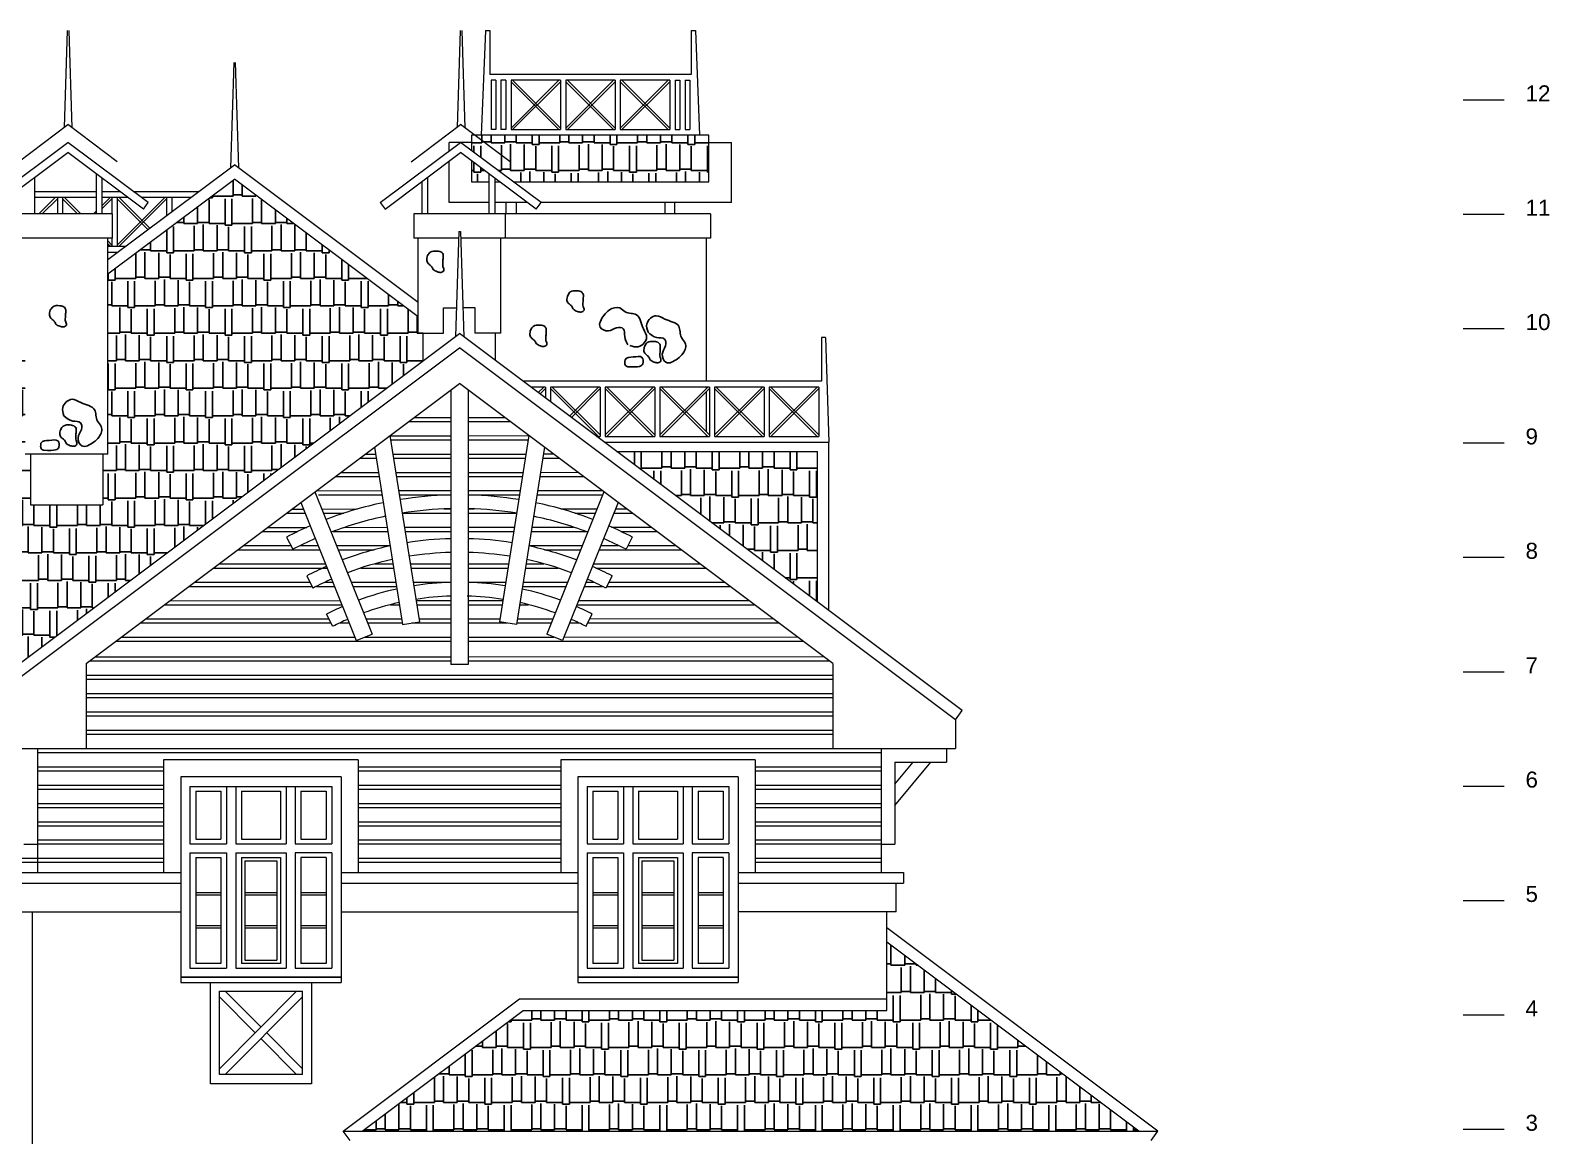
# Model space of a CAD drawing. Header units: millimetres. Extents: x 85048 to 158814, y 1395 to 38919.
# Drawn here: x 93769 to 107047, y 27458 to 37121 of the extents above; entities that cross this region are included whole.
import ezdxf

# ---------------------------------------------------------------- set-up
doc = ezdxf.new("R2010")
doc.units = ezdxf.units.MM
doc.layers.add('hatches', color=8, linetype='Continuous')
doc.layers.add('wall', color=5, linetype='Continuous')
doc.layers.add('txt', color=7, linetype='Continuous', lineweight=13)
doc.styles.get("Standard").update_dxf_attribs({"font": 'arial.ttf'})

msp = doc.modelspace()

# ---------------------------------------------------------------- hatches: boundary and pattern name
at = {"layer": 'hatches', "ltscale": 50, "true_color": 0x8f9991}
h = msp.add_hatch(dxfattribs=at)
h.set_pattern_fill('AR-RSHKE', color=252, scale=20, style=0)
h.set_pattern_definition([(0, (-4048334.63, 912857.03), (510, 240), [120, -100, 140, -60, 180, -80]), (0, (-4048214.63, 912867.03), (510, 240), [100, -380, 80, -120]), (0, (-4047974.63, 912842.03), (510, 240), [60, -620]), (90, (-4048334.63, 912857.03), (-170, 240), [230, -730]), (90, (-4048214.63, 912857.03), (-170, 240), [225, -735]), (90, (-4048114.63, 912857.03), (-170, 240), [210, -750]), (90, (-4047974.63, 912842.03), (-170, 240), [230, -730]), (90, (-4047914.63, 912842.03), (-170, 240), [230, -730]), (90, (-4047734.63, 912857.03), (-170, 240), [220, -740])])
h.paths.add_polyline_path([(97625, 36070), (97991, 35796), (99699, 35796), (99699, 36206), (97625, 36206)])
h.paths.add_polyline_path([(97777, 35869), (97625, 35983), (97625, 35796), (97777, 35796)])
h.paths.add_polyline_path([(97874, 35796), (97827, 35831), (97827, 35796)])
h = msp.add_hatch(dxfattribs=at)
h.set_pattern_fill('AR-RSHKE', color=252, scale=20, style=0)
h.set_pattern_definition([(0, (-4307379.83, 1550552.13), (510, 240), [120, -100, 140, -60, 180, -80]), (0, (-4307259.83, 1550562.13), (510, 240), [100, -380, 80, -120]), (0, (-4307019.83, 1550537.13), (510, 240), [60, -620]), (90, (-4307379.83, 1550552.13), (-170, 240), [230, -730]), (90, (-4307259.83, 1550552.13), (-170, 240), [225, -735]), (90, (-4307159.83, 1550552.13), (-170, 240), [210, -750]), (90, (-4307019.83, 1550537.13), (-170, 240), [230, -730]), (90, (-4306959.83, 1550537.13), (-170, 240), [230, -730]), (90, (-4306779.83, 1550552.13), (-170, 240), [220, -740])])
h.paths.add_polyline_path([(97203, 34473), (97158, 34473), (97158, 34200), (97203, 34234)])
h.paths.add_polyline_path([(97158, 34200), (97158, 34616), (95552, 35821), (94447, 34992), (94447, 33416), (94402, 33416), (94402, 32972), (93770, 32972), (93770, 32972), (93770, 33416), (93725, 33416), (93725, 34450), (89490, 31274), (93257, 31274)])
h = msp.add_hatch(dxfattribs=at)
h.set_pattern_fill('AR-RSHKE', color=252, scale=20, style=0)
h.set_pattern_definition([(0, (-1993331.73, 1416174.23), (510, 240), [120, -100, 140, -60, 180, -80]), (0, (-1993211.73, 1416184.23), (510, 240), [100, -380, 80, -120]), (0, (-1992971.73, 1416159.23), (510, 240), [60, -620]), (90, (-1993331.73, 1416174.23), (-170, 240), [230, -730]), (90, (-1993211.73, 1416174.23), (-170, 240), [225, -735]), (90, (-1993111.73, 1416174.23), (-170, 240), [210, -750]), (90, (-1992971.73, 1416159.23), (-170, 240), [230, -730]), (90, (-1992911.73, 1416159.23), (-170, 240), [230, -730]), (90, (-1992731.73, 1416174.23), (-170, 240), [220, -740])])
h.paths.add_polyline_path([(98892, 33440), (100647, 32124), (100647, 33440)])
h = msp.add_hatch(dxfattribs=at)
h.set_pattern_fill('AR-RSHKE', color=252, scale=20, style=0)
h.set_pattern_definition([(0, (-1947549.93, 1537108.7), (510, 240), [120, -100, 140, -60, 180, -80]), (0, (-1947429.93, 1537118.7), (510, 240), [100, -380, 80, -120]), (0, (-1947189.93, 1537093.7), (510, 240), [60, -620]), (90, (-1947549.93, 1537108.69), (-170, 240), [230, -730]), (90, (-1947429.93, 1537108.69), (-170, 240), [225, -735]), (90, (-1947329.93, 1537108.69), (-170, 240), [210, -750]), (90, (-1947189.93, 1537093.69), (-170, 240), [230, -730]), (90, (-1947129.93, 1537093.69), (-170, 240), [230, -730]), (90, (-1946949.93, 1537108.69), (-170, 240), [220, -740])])
h.paths.add_polyline_path([(101254, 29149), (101254, 28553), (98077, 28553), (96670, 27497), (103456, 27498)])

# ---------------------------------------------------------------- linework, layer by layer
at = {"layer": 'hatches', "color": 252, "ltscale": 50, "true_color": 0x8f9991}
for points in [[(97241, 35152), (97264, 35181), (97326, 35191), (97364, 35180), (97378, 35155), (97376, 35130), (97375, 35099), (97375, 35056), (97383, 35024), (97356, 35005), (97326, 35011), (97290, 35030), (97275, 35058), (97253, 35076), (97235, 35108), (97241, 35152)], [(98466, 34804), (98488, 34834), (98550, 34844), (98588, 34832), (98602, 34807), (98601, 34782), (98599, 34751), (98599, 34708), (98608, 34676), (98581, 34658), (98550, 34664), (98515, 34683), (98500, 34710), (98477, 34729), (98459, 34760), (98466, 34804)], [(93943, 34674), (93965, 34704), (94027, 34714), (94065, 34702), (94079, 34677), (94078, 34652), (94076, 34621), (94076, 34578), (94085, 34546), (94057, 34528), (94027, 34534), (93992, 34553), (93977, 34580), (93954, 34599), (93936, 34630), (93943, 34674)], [(99009, 34367), (99082, 34355), (99155, 34436), (99127, 34511), (99066, 34634), (98968, 34660), (98920, 34694), (98831, 34677), (98782, 34629), (98749, 34527), (98819, 34494), (98893, 34521), (98951, 34512), (98964, 34444), (98991, 34373)], [(98142, 34504), (98164, 34533), (98226, 34544), (98264, 34532), (98278, 34507), (98277, 34482), (98275, 34451), (98275, 34408), (98284, 34376), (98256, 34357), (98226, 34363), (98191, 34383), (98175, 34410), (98153, 34428), (98135, 34460), (98142, 34504)], [(99167, 34482), (99157, 34555), (99239, 34626), (99313, 34597), (99436, 34534), (99460, 34435), (99493, 34387), (99474, 34298), (99425, 34250), (99323, 34219), (99291, 34289), (99319, 34363), (99312, 34421), (99244, 34435), (99167, 34482)], [(99138, 34361), (99160, 34391), (99222, 34401), (99260, 34389), (99274, 34364), (99273, 34339), (99272, 34308), (99272, 34265), (99280, 34233), (99253, 34215), (99222, 34221), (99187, 34240), (99172, 34267), (99150, 34286), (99132, 34317), (99138, 34361)], [(94063, 33752), (94052, 33825), (94134, 33896), (94209, 33867), (94331, 33804), (94355, 33705), (94389, 33657), (94370, 33568), (94321, 33520), (94219, 33489), (94186, 33559), (94215, 33633), (94207, 33691), (94140, 33705), (94063, 33752)], [(94034, 33631), (94056, 33661), (94118, 33671), (94156, 33659), (94170, 33634), (94169, 33609), (94167, 33578), (94168, 33535), (94176, 33503), (94149, 33485), (94118, 33490), (94083, 33510), (94068, 33537), (94046, 33556), (94027, 33587), (94034, 33631)]]:
    msp.add_spline(points, degree=3, dxfattribs=at)
for points in [[(98966, 34242), (98962, 34214), (98966, 34195), (98972, 34186), (98990, 34180), (99093, 34175), (99132, 34195), (99121, 34285), (99040, 34259), (98981, 34267), (98966, 34242)], [(93861, 33512), (93858, 33483), (93861, 33465), (93868, 33455), (93885, 33450), (93989, 33445), (94028, 33465), (94017, 33555), (93935, 33529), (93876, 33537), (93861, 33512)]]:
    msp.add_open_spline(points, degree=3, knots=[394.702215, 394.702215, 394.702215, 394.702215, 400.557988, 415.910439, 415.910439, 415.910439, 480.991077, 536.231936, 613.763119, 684.162889, 684.162889, 684.162889, 684.162889], dxfattribs=at)
at = {"layer": 'txt', "color": 8}
for p, q in [((106290, 36514, 1), (106649, 36514, 1)), ((106290, 35514, 1), (106649, 35514, 1)), ((106290, 34514, 1), (106649, 34514, 1)), ((106290, 33514, 1), (106649, 33514, 1)), ((106290, 32514, 1), (106649, 32514, 1)), ((106290, 31514, 1), (106649, 31514, 1)), ((106290, 30514, 1), (106649, 30514, 1)), ((106290, 29514, 1), (106649, 29514, 1)), ((106290, 28514, 1), (106649, 28514, 1)), ((106290, 27514, 1), (106649, 27514, 1))]:
    msp.add_line(p, q, dxfattribs=at)
at = {"layer": 'wall', "color": 250, "linetype": 'Continuous', "lineweight": 15, "ltscale": 0.13}
for p, q in [((94091, 37121), (94065, 36273)), ((94106, 37121), (94132, 36270)), ((94106, 37121), (94132, 36270)), ((97524, 37121), (97498, 36273)), ((97539, 37121), (97565, 36270)), ((97748, 37121), (97710, 36205)), ((97748, 37121), (97784, 37121)), ((97784, 37121), (97784, 36735)), ((99544, 37121), (99544, 36735)), ((99544, 37121), (99581, 37121)), ((99581, 37121), (99618, 36205)), ((95546, 36839), (95518, 35920)), ((95560, 36839), (95589, 35918)), ((99544, 36735), (97784, 36735)), ((97837, 36685), (97796, 36685)), ((97796, 36685), (97796, 36253)), ((97837, 36685), (97837, 36253)), ((97882, 36685), (97882, 36253)), ((97925, 36685), (97882, 36685)), ((97925, 36685), (97925, 36253)), ((97925, 36685), (97925, 36253)), ((97925, 36685), (97925, 36253)), ((97970, 36267), (98389, 36685)), ((98403, 36685), (97970, 36685)), ((97970, 36685), (97970, 36253)), ((97970, 36671), (98389, 36253)), ((97984, 36685), (98403, 36267)), ((97984, 36253), (98403, 36671)), ((98403, 36685), (98403, 36253)), ((98403, 36685), (98403, 36253)), ((98448, 36267), (98866, 36685)), ((98880, 36685), (98448, 36685)), ((98448, 36685), (98448, 36253)), ((98448, 36671), (98866, 36253)), ((98462, 36685), (98880, 36267)), ((98462, 36253), (98880, 36671)), ((98880, 36685), (98880, 36253)), ((98880, 36685), (98880, 36253)), ((98925, 36267), (99344, 36685)), ((99358, 36685), (98925, 36685)), ((98925, 36685), (98925, 36253)), ((98925, 36671), (99344, 36253)), ((98939, 36685), (99358, 36267)), ((98939, 36253), (99358, 36671)), ((99358, 36685), (99358, 36253)), ((99358, 36685), (99358, 36253)), ((99403, 36685), (99403, 36253)), ((99403, 36685), (99446, 36685)), ((99403, 36685), (99403, 36253)), ((99446, 36685), (99446, 36253)), ((99491, 36685), (99532, 36685)), ((99491, 36685), (99491, 36253)), ((99532, 36685), (99532, 36253)), ((93664, 35972), (94097, 36297)), ((94529, 35972), (94097, 36297)), ((97096, 35972), (97529, 36297)), ((97962, 35972), (97529, 36297)), ((97837, 36253), (97796, 36253)), ((97925, 36253), (97882, 36253)), ((97970, 36253), (98403, 36253)), ((98448, 36253), (98880, 36253)), ((98925, 36253), (99358, 36253)), ((99403, 36253), (99446, 36253)), ((99491, 36253), (99532, 36253)), ((93394, 35615), (94097, 36142)), ((94799, 35615), (94097, 36142)), ((94799, 35615), (94097, 36142)), ((96827, 35615), (97529, 36142)), ((97428, 36066), (97428, 36142)), ((97624, 36142), (97428, 36142)), ((98232, 35615), (97529, 36142)), ((98232, 35615), (97529, 36142)), ((99699, 36206), (97625, 36206)), ((99701, 36142), (99897, 36142)), ((99897, 35615), (99897, 36142)), ((93436, 35559), (94097, 36054)), ((94757, 35559), (94097, 36054)), ((96869, 35559), (97529, 36054)), ((98190, 35559), (97529, 36054)), ((94344, 35869), (94344, 35516)), ((94344, 35869), (94344, 35516)), ((94447, 35117), (95552, 35946)), ((97158, 34741), (95552, 35946)), ((97428, 35615), (97428, 35978)), ((97777, 35869), (97777, 35516)), ((97777, 35869), (97777, 35516)), ((93806, 35837), (93806, 35516)), ((93806, 35837), (93806, 35516)), ((94394, 35831), (94394, 35516)), ((94394, 35831), (94394, 35516)), ((94447, 34992), (95552, 35821)), ((97158, 34616), (95552, 35821)), ((97189, 35799), (97189, 35516)), ((97189, 35799), (97189, 35516)), ((97239, 35837), (97239, 35516)), ((97239, 35837), (97239, 35516)), ((97827, 35831), (97827, 35516)), ((97827, 35831), (97827, 35516)), ((93806, 35712, 7), (94344, 35712, 7)), ((93806, 35662, 7), (94344, 35662, 7)), ((93990, 35662, 7), (93844, 35516, 7)), ((94005, 35648, 7), (93872, 35516, 7)), ((94005, 35662, 7), (94005, 35516, 7)), ((94050, 35662, 7), (94050, 35516, 7)), ((94050, 35662, 7), (94050, 35516, 7)), ((94182, 35516, 7), (94050, 35648, 7)), ((94210, 35516, 7), (94064, 35662, 7)), ((94394, 35712, 7), (94553, 35712, 7)), ((94394, 35662, 7), (94620, 35662, 7)), ((94468, 35662, 7), (94394, 35588, 7)), ((94482, 35648, 7), (94394, 35560, 7)), ((94482, 35662, 7), (94482, 35516, 7)), ((94527, 35662, 7), (94527, 35489, 7)), ((94527, 35662, 7), (94527, 35230, 7)), ((94946, 35662, 7), (94527, 35244, 7)), ((94796, 35379, 7), (94527, 35648, 7)), ((94813, 35391, 7), (94541, 35662, 7)), ((94960, 35648, 7), (94541, 35230, 7)), ((94670, 35712, 7), (95241, 35712, 7)), ((94736, 35662, 7), (95174, 35662, 7)), ((94757, 35559), (94799, 35615)), ((94960, 35662, 7), (94960, 35501, 7)), ((95005, 35662, 7), (95005, 35535, 7)), ((95005, 35662, 7), (95005, 35535, 7)), ((96827, 35615), (96869, 35559)), ((97777, 35615), (97428, 35615)), ((98115, 35615), (97827, 35615)), ((97927, 35516), (97927, 35615)), ((98014, 35615), (98014, 35516)), ((98190, 35559), (98232, 35615)), ((99897, 35615), (98232, 35615)), ((99314, 35615), (99314, 35516)), ((99401, 35516), (99401, 35615)), ((94485, 35516), (93687, 35516)), ((94344, 35539, 7), (94322, 35516, 7)), ((94485, 35516), (94485, 35304)), ((97119, 35516), (97119, 35304)), ((99713, 35516), (97119, 35516)), ((97918, 35516), (97918, 35304)), ((99713, 35516), (99713, 35304)), ((97513, 35364), (97484, 34445)), ((97513, 35364), (97527, 35364)), ((97527, 35364), (97556, 34443)), ((94485, 35304), (93687, 35304)), ((94447, 33416), (94447, 35304)), ((94482, 35244, 7), (94447, 35280, 7)), ((94468, 35230, 7), (94447, 35251, 7)), ((94598, 35230, 7), (94447, 35230, 7)), ((94482, 35304, 7), (94482, 35230, 7)), ((97511, 35304), (97119, 35304)), ((97158, 34473), (97158, 35304)), ((99713, 35304), (97529, 35304)), ((97880, 34473), (97880, 35304)), ((99677, 34053), (99677, 35304)), ((94531, 35180, 7), (94447, 35180, 7)), ((97381, 34473), (97381, 34696)), ((97381, 34696), (97492, 34696)), ((97656, 34696), (97548, 34696)), ((97656, 34473), (97656, 34696)), ((93124, 31174, -1), (97519, 34470, -1)), ((97158, 34473), (97381, 34473)), ((97203, 34234), (97203, 34473)), ((101914, 31174), (97519, 34470)), ((97880, 34473), (97656, 34473)), ((97835, 34234), (97835, 34473)), ((100682, 34436, 4), (100682, 34053, 4)), ((100718, 34436, 4), (100682, 34436, 4)), ((100718, 34436, 4), (100747, 33520, 4)), ((93184, 31094, -1), (97519, 34346, -1)), ((101854, 31094), (97519, 34346, 2)), ((94257, 31587, -3), (97519, 34033, -3)), ((100781, 31587), (97519, 34033)), ((100682, 34053, 4), (98076, 34053, 4)), ((98271, 34003, 4), (98142, 34003, 4)), ((98208, 33954, 4), (98257, 34003, 4)), ((98271, 34003, 4), (98271, 33906, 4)), ((98271, 34003, 4), (98271, 33906, 4)), ((98749, 34003, 4), (98316, 34003, 4)), ((98316, 34003, 4), (98316, 33872, 4)), ((98330, 34003, 4), (98749, 33585, 4)), ((98481, 33749, 4), (98735, 34003, 4)), ((98749, 34003, 4), (98749, 33571, 4)), ((98749, 34003, 4), (98749, 33571, 4)), ((98794, 33585, 4), (99212, 34003, 4)), ((99226, 34003, 4), (98794, 34003, 4)), ((98794, 34003, 4), (98794, 33571, 4)), ((98808, 34003, 4), (99226, 33585, 4)), ((99226, 34003, 4), (99226, 33571, 4)), ((99226, 34003, 4), (99226, 33571, 4)), ((99557, 34003, 4), (99271, 34003, 4)), ((99271, 33585, 4), (99690, 34003, 4)), ((99704, 34003, 4), (99271, 34003, 4)), ((99271, 34003, 4), (99271, 33571, 4)), ((99285, 34003, 4), (99704, 33585, 4)), ((99677, 33990), (99677, 34003)), ((99704, 34003, 4), (99704, 33571, 4)), ((99704, 34003, 4), (99704, 33571, 4)), ((100034, 34003, 4), (99749, 34003, 4)), ((99749, 33585, 4), (100167, 34003, 4)), ((100181, 34003, 4), (99749, 34003, 4)), ((99749, 34003, 4), (99749, 33571, 4)), ((99763, 34003, 4), (100181, 33585, 4)), ((100181, 34003, 4), (100181, 33571, 4)), ((100181, 34003, 4), (100181, 33571, 4)), ((100512, 34003, 4), (100226, 34003, 4)), ((100226, 33585, 4), (100645, 34003, 4)), ((100659, 34003, 4), (100226, 34003, 4)), ((100226, 34003, 4), (100226, 33571, 4)), ((100240, 34003, 4), (100659, 33585, 4)), ((100659, 34003, 4), (100659, 33571, 4)), ((97444, 33977), (97444, 31577)), ((97594, 33977), (97594, 31577)), ((98224, 33942, 4), (98271, 33989, 4)), ((98316, 33989, 4), (98735, 33571, 4)), ((98497, 33737, 4), (98749, 33989, 4)), ((98794, 33989, 4), (99212, 33571, 4)), ((98808, 33571, 4), (99226, 33989, 4)), ((99271, 33989, 4), (99690, 33571, 4)), ((99285, 33571, 4), (99704, 33989, 4)), ((99677, 33612), (99677, 33962)), ((99749, 33989, 4), (100167, 33571, 4)), ((99763, 33571, 4), (100181, 33989, 4)), ((100226, 33989, 4), (100645, 33571, 4)), ((100240, 33571, 4), (100659, 33989, 4)), ((97124, 33737), (97444, 33737)), ((97594, 33737), (97913, 33737)), ((97075, 33701), (97444, 33701)), ((97594, 33701), (97962, 33701)), ((96776, 33476), (97021, 31927)), ((96910, 33577), (97444, 33577)), ((96912, 33578), (97169, 31951)), ((96918, 33540), (97444, 33540)), ((97594, 33577), (98126, 33578)), ((97594, 33540), (98120, 33540)), ((98126, 33578), (97869, 31951)), ((98261, 33476), (98017, 31927)), ((98718, 33571, 4), (98749, 33571, 4)), ((98786, 33520), (100747, 33520)), ((98786, 33520, 4), (100747, 33520, 4)), ((98794, 33571, 4), (99226, 33571, 4)), ((99271, 33571, 4), (99704, 33571, 4)), ((99677, 33571), (99677, 33584)), ((99749, 33571, 4), (100181, 33571, 4)), ((100226, 33571, 4), (100659, 33571, 4)), ((100747, 32049, 2), (100747, 33520, 4)), ((94447, 33416), (93725, 33416)), ((93770, 33416), (93770, 32972)), ((94402, 33416), (94402, 32972)), ((96648, 33380), (96791, 33380)), ((96697, 33417), (96785, 33417)), ((96937, 33417), (97444, 33417)), ((96943, 33380), (97444, 33380)), ((97594, 33417), (98100, 33417)), ((97594, 33380), (98094, 33380)), ((98246, 33380), (98389, 33380)), ((98252, 33418), (98340, 33418)), ((98892, 33440, 4), (100647, 33440, 4)), ((100647, 32124, 2), (100647, 33440, 4)), ((96435, 33220), (96816, 33220)), ((96483, 33257), (96811, 33257)), ((96962, 33257), (97444, 33257)), ((96968, 33220), (97444, 33220)), ((97594, 33257), (98075, 33257)), ((97594, 33220), (98069, 33220)), ((98221, 33220), (98602, 33220)), ((98227, 33257), (98553, 33258)), ((96256, 33087), (96755, 31842)), ((96270, 33096), (96836, 33097)), ((96988, 33097), (97444, 33097)), ((97594, 33097), (98050, 33097)), ((98202, 33097), (98766, 33098)), ((98781, 33087), (98282, 31842)), ((93770, 32972), (94402, 32972)), ((96056, 32936), (96155, 32936)), ((96132, 32993), (96616, 31786)), ((96286, 33060), (96842, 33060)), ((96317, 32936), (96629, 32937)), ((96994, 33060), (97444, 33060)), ((97384, 32937), (97444, 32937)), ((97594, 33060), (98044, 33060)), ((97594, 32937), (97645, 32937)), ((98196, 33060), (98770, 33060)), ((98405, 32937), (98721, 32938)), ((98905, 32993), (98421, 31786)), ((98883, 32938), (98979, 32938)), ((96008, 32900), (96169, 32900)), ((96331, 32900), (96510, 32900)), ((97019, 32900), (97444, 32900)), ((97594, 32900), (98019, 32900)), ((98528, 32900), (98706, 32900)), ((98868, 32900), (99029, 32900)), ((95795, 32740), (96108, 32740)), ((95842, 32776), (96186, 32776)), ((96007, 32690), (96063, 32584)), ((96415, 32740), (96892, 32740)), ((96517, 32776), (96886, 32777)), ((97038, 32777), (97444, 32777)), ((97044, 32740), (97444, 32740)), ((97594, 32777), (97999, 32777)), ((97594, 32740), (97993, 32740)), ((98145, 32740), (98642, 32740)), ((98151, 32777), (98517, 32777)), ((98848, 32778), (99193, 32778)), ((98929, 32740), (99243, 32740)), ((99030, 32690), (98975, 32584)), ((95581, 32580), (96298, 32580)), ((95629, 32616), (96046, 32616)), ((96127, 32616), (96283, 32616)), ((96445, 32616), (96912, 32617)), ((96459, 32580), (96774, 32580)), ((98126, 32617), (98593, 32617)), ((98263, 32580), (98578, 32580)), ((98740, 32580), (99456, 32580)), ((98755, 32617), (98907, 32618)), ((98992, 32618), (99406, 32618)), ((95368, 32420), (96362, 32420)), ((95415, 32456), (96347, 32456)), ((96656, 32420), (96943, 32420)), ((96777, 32456), (96937, 32456)), ((97089, 32457), (97444, 32457)), ((97095, 32420), (97444, 32420)), ((97594, 32457), (97949, 32457)), ((97594, 32420), (97943, 32420)), ((98095, 32420), (98381, 32420)), ((98100, 32457), (98258, 32457)), ((98690, 32457), (99619, 32458)), ((98712, 32420), (99670, 32420)), ((95202, 32296), (96212, 32296)), ((96184, 32351), (96239, 32245)), ((96343, 32296), (96411, 32296)), ((96573, 32296), (96962, 32296)), ((97114, 32297), (97444, 32297)), ((97594, 32297), (97923, 32297)), ((98075, 32297), (98465, 32297)), ((98626, 32297), (98692, 32297)), ((98854, 32351), (98798, 32245)), ((98826, 32297), (99832, 32298)), ((94988, 32135), (96476, 32136)), ((95154, 32260), (96231, 32260)), ((96269, 32260), (96426, 32260)), ((96588, 32260), (96968, 32260)), ((97139, 32136), (97444, 32137)), ((97594, 32137), (97898, 32137)), ((98069, 32260), (98450, 32260)), ((98562, 32137), (100046, 32138)), ((98611, 32260), (98768, 32260)), ((98806, 32260), (99883, 32260)), ((94941, 32100), (96490, 32100)), ((96413, 31910), (96358, 32017)), ((96917, 32100), (96993, 32100)), ((97145, 32100), (97444, 32100)), ((97594, 32100), (97892, 32100)), ((98044, 32100), (98121, 32100)), ((98547, 32100), (100096, 32100)), ((98624, 31910), (98680, 32017)), ((94728, 31940), (96398, 31940)), ((94775, 31975), (96379, 31976)), ((96473, 31940), (96554, 31940)), ((96701, 31976), (97013, 31976)), ((96716, 31940), (97019, 31940)), ((97021, 31927), (97169, 31951)), ((97099, 31940), (97444, 31940)), ((97165, 31976), (97444, 31977)), ((97594, 31977), (97873, 31977)), ((97594, 31940), (97938, 31940)), ((98017, 31927), (97869, 31951)), ((98019, 31940), (98321, 31940)), ((98025, 31977), (98336, 31977)), ((98483, 31940), (98565, 31940)), ((98640, 31940), (100310, 31940)), ((98659, 31977), (100259, 31978)), ((94514, 31780), (97444, 31780)), ((94561, 31815), (96604, 31816)), ((96616, 31786), (96755, 31842)), ((96691, 31816), (97444, 31817)), ((97594, 31817), (98344, 31817)), ((97594, 31780), (100523, 31780)), ((98421, 31786), (98282, 31842)), ((98434, 31817), (100472, 31818)), ((94286, 31609), (97444, 31609)), ((94333, 31644), (97444, 31645)), ((97594, 31645), (100700, 31647)), ((97594, 31609), (100752, 31609)), ((94257, 31587, -1), (94257, 30844, -1)), ((94257, 31484), (100781, 31484)), ((97594, 31577), (97444, 31577)), ((100781, 31587), (100781, 30844)), ((94257, 31448), (100781, 31448)), ((94257, 31324), (100781, 31324)), ((94257, 31288), (100781, 31288)), ((94257, 31163), (100781, 31163)), ((94257, 31128), (100781, 31128)), ((101854, 31094), (101914, 31174)), ((101854, 31094), (101854, 30844)), ((94257, 31003), (100781, 31003)), ((94257, 30968), (100781, 30968)), ((93184, 30844, -1), (94257, 30844, -1)), ((93832, 30844, -1), (93832, 29760, -1)), ((93832, 30808), (101205, 30808)), ((94257, 30844, -1), (100781, 30844, 0)), ((100781, 30844, 0), (101854, 30844)), ((101205, 30844), (101205, 29760)), ((101776, 30844), (101776, 30724)), ((93832, 30683), (94934, 30683)), ((94934, 30744), (94934, 29760)), ((96634, 30744), (94934, 30744)), ((96634, 30744), (96634, 29760)), ((96634, 30683), (98404, 30683)), ((98404, 30744), (98404, 29760)), ((100104, 30744), (98404, 30744)), ((100104, 30744), (100104, 29760)), ((100104, 30683), (101205, 30683)), ((101325, 30724), (101776, 30724)), ((101325, 30344), (101639, 30724)), ((101325, 30532), (101483, 30724)), ((101325, 30724), (101325, 30007)), ((93832, 30648), (94934, 30648)), ((95084, 30594), (95084, 28797)), ((96484, 30594), (95084, 30594)), ((96484, 30594), (96484, 28797)), ((96634, 30648), (98404, 30648)), ((98554, 30594), (98554, 28797)), ((99954, 30594), (98554, 30594)), ((99954, 30594), (99954, 28797)), ((100104, 30648), (101205, 30648)), ((93832, 30523), (94934, 30523)), ((93832, 30488), (94934, 30488)), ((95164, 30510), (95164, 30010)), ((95164, 30510), (96404, 30510)), ((95214, 30470), (95434, 30470)), ((95214, 30470), (95214, 30050)), ((95434, 30470), (95434, 30050)), ((95484, 30510), (95484, 30050)), ((95484, 30510), (95484, 30010)), ((95564, 30510), (95564, 30010)), ((95614, 30470), (95954, 30470)), ((95614, 30470), (95614, 30050)), ((95954, 30470), (95954, 30050)), ((96004, 30510), (96004, 30010)), ((96084, 30510), (96084, 30010)), ((96084, 30510), (96084, 30010)), ((96134, 30470), (96354, 30470)), ((96134, 30470), (96134, 30050)), ((96354, 30470), (96354, 30050)), ((96404, 30510), (96404, 30010)), ((96634, 30523), (98404, 30523)), ((96634, 30488), (98404, 30488)), ((98634, 30510), (98634, 30010)), ((98634, 30510), (99874, 30510)), ((98684, 30470), (98904, 30470)), ((98684, 30470), (98684, 30050)), ((98904, 30470), (98904, 30050)), ((98954, 30510), (98954, 30050)), ((98954, 30510), (98954, 30010)), ((99034, 30510), (99034, 30010)), ((99084, 30470), (99424, 30470)), ((99084, 30470), (99084, 30050)), ((99424, 30470), (99424, 30050)), ((99474, 30510), (99474, 30010)), ((99554, 30510), (99554, 30010)), ((99554, 30510), (99554, 30010)), ((99604, 30470), (99824, 30470)), ((99604, 30470), (99604, 30050)), ((99824, 30470), (99824, 30050)), ((99874, 30510), (99874, 30010)), ((100104, 30523), (101205, 30523)), ((100104, 30488), (101205, 30488)), ((93832, 30363), (94934, 30363)), ((93832, 30328), (94934, 30328)), ((96634, 30363), (98404, 30363)), ((96634, 30328), (98404, 30328)), ((100104, 30363), (101205, 30363)), ((100104, 30328), (101205, 30328)), ((93832, 30203), (94934, 30203)), ((93832, 30168), (94934, 30168)), ((96634, 30203), (98404, 30203)), ((96634, 30168), (98404, 30168)), ((100104, 30203), (101205, 30203)), ((100104, 30168), (101205, 30168)), ((93713, 30007, -1), (93832, 30007, -1)), ((93832, 30043), (94934, 30043)), ((93832, 30008), (94934, 30008)), ((95164, 30010), (95484, 30010)), ((95164, 30010), (95484, 30010)), ((95214, 30050), (95434, 30050)), ((95564, 30050), (95564, 30010)), ((95564, 30010), (96004, 30010)), ((95614, 30050), (95954, 30050)), ((96084, 30010), (96404, 30010)), ((96134, 30050), (96354, 30050)), ((96634, 30043), (98404, 30043)), ((96634, 30008), (98404, 30008)), ((98634, 30010), (98954, 30010)), ((98634, 30010), (98954, 30010)), ((98684, 30050), (98904, 30050)), ((99034, 30050), (99034, 30010)), ((99034, 30010), (99474, 30010)), ((99084, 30050), (99424, 30050)), ((99554, 30010), (99874, 30010)), ((99604, 30050), (99824, 30050)), ((100104, 30043), (101205, 30043)), ((100104, 30008), (101205, 30008)), ((101205, 30007), (101325, 30007)), ((93053, 29883), (94934, 29883)), ((95164, 29930), (95164, 28923)), ((95164, 29930), (95484, 29930)), ((95164, 29930), (95484, 29930)), ((95214, 29890), (95214, 28963)), ((95214, 29890), (95434, 29890)), ((95434, 29890), (95434, 28963)), ((95484, 29930), (95484, 28923)), ((95484, 29930), (95484, 28923)), ((95564, 29930), (96004, 29930)), ((95564, 29930), (95564, 28923)), ((95564, 29930), (96004, 29930)), ((95564, 29930), (95564, 28923)), ((95614, 29890), (95614, 28963)), ((95614, 29890), (95954, 29890)), ((95614, 29890), (95614, 28963)), ((95614, 29890), (95954, 29890)), ((95954, 29890), (95954, 28963)), ((95954, 29890), (95954, 28963)), ((96004, 29930), (96004, 28923)), ((96004, 29930), (96004, 28923)), ((96084, 29930), (96084, 28923)), ((96084, 29930), (96084, 28923)), ((96404, 29930), (96084, 29930)), ((96404, 29930), (96084, 29930)), ((96134, 29890), (96134, 28963)), ((96354, 29890), (96134, 29890)), ((96354, 29890), (96354, 28963)), ((96404, 29930), (96404, 28923)), ((96634, 29883), (98404, 29883)), ((98634, 29930), (98634, 28923)), ((98634, 29930), (98954, 29930)), ((98634, 29930), (98954, 29930)), ((98684, 29890), (98684, 28963)), ((98684, 29890), (98904, 29890)), ((98904, 29890), (98904, 28963)), ((98954, 29930), (98954, 28923)), ((98954, 29930), (98954, 28923)), ((99034, 29930), (99474, 29930)), ((99034, 29930), (99034, 28923)), ((99034, 29930), (99474, 29930)), ((99034, 29930), (99034, 28923)), ((99084, 29890), (99084, 28963)), ((99084, 29890), (99424, 29890)), ((99084, 29890), (99084, 28963)), ((99084, 29890), (99424, 29890)), ((99424, 29890), (99424, 28963)), ((99424, 29890), (99424, 28963)), ((99474, 29930), (99474, 28923)), ((99474, 29930), (99474, 28923)), ((99554, 29930), (99554, 28923)), ((99554, 29930), (99554, 28923)), ((99874, 29930), (99554, 29930)), ((99874, 29930), (99554, 29930)), ((99604, 29890), (99604, 28963)), ((99824, 29890), (99604, 29890)), ((99824, 29890), (99824, 28963)), ((99874, 29930), (99874, 28923)), ((100104, 29883), (101205, 29883)), ((92903, 29760), (95084, 29760)), ((93053, 29848), (94934, 29848)), ((95644, 29860), (95644, 28993)), ((95644, 29860), (95924, 29860)), ((95924, 29860), (95924, 28993)), ((96484, 29760), (98554, 29760)), ((96634, 29848), (98404, 29848)), ((99114, 29860), (99114, 28993)), ((99114, 29860), (99394, 29860)), ((99394, 29860), (99394, 28993)), ((99954, 29760), (101400, 29760)), ((99954, 29760), (101335, 29760)), ((100104, 29848), (101205, 29848)), ((101400, 29760), (101400, 29665)), ((92903, 29665), (95084, 29665)), ((96484, 29665), (98554, 29665)), ((99954, 29665), (101400, 29665)), ((101335, 29415), (101335, 29665)), ((95434, 29581), (95214, 29581)), ((95434, 29561), (95214, 29561)), ((95924, 29581), (95644, 29581)), ((95924, 29561), (95644, 29561)), ((96354, 29581), (96134, 29581)), ((96354, 29561), (96134, 29561)), ((98904, 29581), (98684, 29581)), ((98904, 29561), (98684, 29561)), ((99394, 29581), (99114, 29581)), ((99394, 29561), (99114, 29561)), ((99824, 29581), (99604, 29581)), ((99824, 29561), (99604, 29561)), ((92903, 29415), (95084, 29415)), ((93784, 29415, -1), (93784, 24464, -1)), ((96484, 29415), (98554, 29415)), ((101335, 29415), (99954, 29415)), ((101254, 28553, 0), (101254, 29415, 0)), ((95434, 29292), (95214, 29292)), ((95434, 29272), (95214, 29272)), ((95924, 29292), (95644, 29292)), ((95924, 29272), (95644, 29272)), ((96354, 29292), (96134, 29292)), ((96354, 29272), (96134, 29272)), ((98904, 29292), (98684, 29292)), ((98904, 29272), (98684, 29272)), ((99394, 29292), (99114, 29292)), ((99394, 29272), (99114, 29272)), ((99824, 29292), (99604, 29292)), ((99824, 29272), (99604, 29272)), ((103624, 27497), (101254, 29274)), ((103457, 27497), (101254, 29149)), ((95434, 28963), (95214, 28963)), ((95954, 28963), (95614, 28963)), ((95644, 28993), (95924, 28993)), ((96354, 28963), (96134, 28963)), ((98904, 28963), (98684, 28963)), ((99424, 28963), (99084, 28963)), ((99114, 28993), (99394, 28993)), ((99824, 28963), (99604, 28963)), ((96484, 28843), (95084, 28843)), ((95084, 28843), (96484, 28843)), ((95164, 28923), (95484, 28923)), ((95564, 28923), (96004, 28923)), ((96084, 28923), (96404, 28923)), ((99954, 28843), (98554, 28843)), ((98554, 28843), (99954, 28843)), ((98634, 28923), (98954, 28923)), ((99034, 28923), (99474, 28923)), ((99554, 28923), (99874, 28923)), ((95084, 28797), (96484, 28797)), ((95342, 27912), (95342, 28797)), ((95422, 28722), (96147, 28722)), ((95422, 27992), (95422, 28722)), ((95422, 28043, -1), (96096, 28722, 0)), ((95472, 28722, 0), (95784, 28408, 0)), ((96147, 27992), (96147, 28722)), ((96227, 28797), (96227, 27912)), ((98554, 28797), (99954, 28797)), ((95422, 28671, 0), (95733, 28357, 0)), ((95472, 27992, -1), (96147, 28671, 0)), ((96503, 27497, 0), (98044, 28653, 0)), ((96669, 27497, 0), (98077, 28553, 0)), ((98044, 28653), (101254, 28653)), ((98077, 28553), (101254, 28553)), ((95784, 28306, 0), (96096, 27992, -1)), ((95835, 28357, 0), (96147, 28043, -1)), ((96227, 27912), (95342, 27912)), ((96147, 27992, -1), (95422, 27992, -1)), ((96503, 27497), (103622, 27498)), ((96563, 27417, 0), (96503, 27497, 0)), ((103564, 27417), (103624, 27497))]:
    msp.add_line(p, q, dxfattribs=at)
for points in [[(99699, 35796), (99699, 36206), (97625, 36206), (97625, 36070)], [(97625, 35983), (97625, 35796), (97777, 35796)], [(97827, 35796), (97874, 35796)], [(97991, 35796), (99699, 35796), (99699, 35796)]]:
    msp.add_lwpolyline(points, dxfattribs=at)
for centre, radius, start, end in [((97519, 29785), 3275, 101.7357, 110.849), ((97519, 29785), 3275, 91.4856, 99.1284), ((97519, 29785), 3155, 91.4856, 99.1284), ((97519, 29785), 3155, 80.8716, 88.5144), ((97519, 29785), 3275, 80.8716, 88.5144), ((97519, 29785), 3275, 69.151, 78.2643), ((97519, 29785), 3155, 101.8409, 110.8114), ((97519, 29785), 3155, 69.1886, 78.1591), ((97519, 29785), 3275, 113.4736, 117.4819), ((97519, 29785), 3155, 113.5359, 117.4819), ((97519, 29785), 2893, 91.4856, 99.1284), ((97519, 29785), 2893, 80.8716, 88.5144), ((97519, 29785), 3155, 62.5181, 66.4641), ((97519, 29785), 3275, 62.5181, 66.5264), ((97519, 29785), 2893, 102.1008, 110.7187), ((97519, 29785), 2773, 91.5499, 99.135), ((97519, 29785), 2773, 80.865, 88.4501), ((97519, 29785), 2893, 69.2813, 77.8992), ((97519, 29785), 2893, 113.6899, 117.4819), ((97519, 29785), 2773, 102.2362, 110.6703), ((97519, 29785), 2773, 69.3297, 77.7638), ((97519, 29785), 2893, 62.5181, 66.3101), ((97519, 29785), 2773, 113.7702, 117.4819), ((97519, 29735), 2561, 91.6784, 98.9739), ((97519, 29735), 2561, 81.0261, 88.3216), ((97519, 29785), 2773, 62.5181, 66.2298), ((97519, 29735), 2561, 102.3321, 110.1574), ((97519, 29735), 2441, 91.761, 98.9739), ((97519, 29735), 2441, 81.0261, 88.4287), ((97519, 29735), 2561, 69.8426, 77.6679), ((97519, 29735), 2561, 113.5142, 116.9657), ((97519, 29735), 2441, 102.4975, 110.0749), ((97519, 29735), 2441, 69.9251, 77.5025), ((97519, 29735), 2561, 63.0343, 66.4858), ((97519, 29735), 2441, 113.5968, 116.9403), ((97519, 29735), 2441, 63.0597, 66.4032)]:
    msp.add_arc(centre, radius, start, end, dxfattribs=at)

# ---------------------------------------------------------------- texts
at = {"layer": 'txt', "color": 8, "insert": (106836, 36570, 1), "char_height": 140.4, "width": 92.32, "attachment_point": 4}
msp.add_mtext('12', dxfattribs=at)
at = {"layer": 'txt', "color": 8, "attachment_point": 4}
for s, insert, char_height in [('11', (106836, 35570, 1), 140.4), ('10', (106836, 34570, 1), 140.4), ('9', (106836, 33570, 1), 140), ('8', (106836, 32570, 1), 140), ('7', (106836, 31570, 1), 140), ('6', (106836, 30570, 1), 140), ('5', (106836, 29570, 1), 140), ('4', (106836, 28570, 1), 140), ('3', (106836, 27570, 1), 140)]:
    msp.add_mtext(s, dxfattribs=dict(at, insert=insert, char_height=char_height))

doc.saveas('drawing.dxf')
